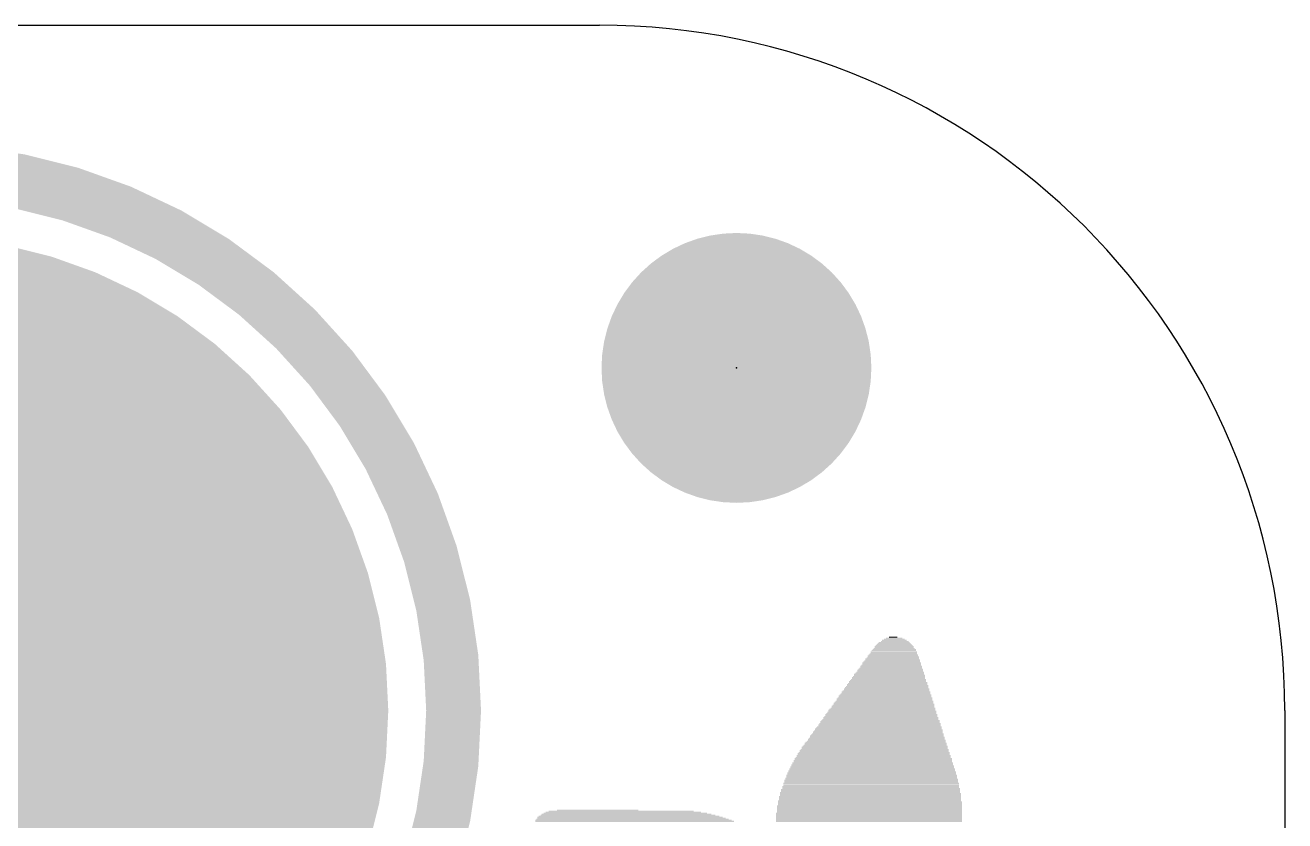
# Model space of a CAD drawing. Extents: x 0 to 10.2, y 0 to 12.7.
# Drawn here: x 5.493 to 10.16, y 9.752 to 12.7 of the extents above; entities that cross this region are included whole.
import ezdxf

# ---------------------------------------------------------------- set-up
doc = ezdxf.new("R2010")
doc.units = 0
for name, color, linetype in [('1', 12, 'CONTINUOUS'), ('17', 110, 'CONTINUOUS'), ('20', 53, 'CONTINUOUS'), ('21', 53, 'CONTINUOUS'), ('23', 53, 'CONTINUOUS')]:
    doc.layers.add(name, color=color, linetype=linetype)

# ---------------------------------------------------------------- blocks, each defined once
blk = doc.blocks.new('PIE')
at = {"const_width": 0.5}
blk.add_lwpolyline([(0, -0.25, 1), (0, 0.25, 1), (0, -0.25)], format="xyb", dxfattribs=at)
blk = doc.blocks.new('ROUNDP')
at = {"const_width": 0.5}
blk.add_lwpolyline([(0, -0.25, 1), (0, 0.25, 1), (0, -0.25)], format="xyb", dxfattribs=at)
blk = doc.blocks.new('RECT')
blk.add_solid([(-0.5, -0.5), (0.5, -0.5), (-0.5, 0.5), (0.5, 0.5)])

msp = doc.modelspace()

# ---------------------------------------------------------------- linework, layer by layer
at = {"layer": '20'}
for p, q in [((2.54, 12.7), (7.62, 12.7)), ((10.16, 10.16), (10.16, 2.54))]:
    msp.add_line(p, q, dxfattribs=at)
msp.add_arc((7.62, 10.16), 2.54, 0, 90, dxfattribs=at)
at = {"layer": '21', "const_width": 0.2032}
msp.add_lwpolyline([(5.08, 8.16, 1), (5.08, 12.16, 1), (5.08, 8.16)], format="xyb", dxfattribs=at)
at = {"layer": '23'}
msp.add_point((8.128, 11.43), dxfattribs=at)

# ---------------------------------------------------------------- block references
at = {"layer": '1'}
msp.add_blockref('PIE', (8.128, 11.43), dxfattribs=at)
at = {"layer": '17', "xscale": 3.516, "yscale": 3.516}
msp.add_blockref('ROUNDP', (5.08, 10.16), dxfattribs=at)
msp.add_blockref('ROUNDP', (5.08, 10.16), dxfattribs=at)
at = {"layer": '21'}
for p, xscale, yscale in [((8.7128, 10.4089), 0.1219, 0.0038), ((8.7128, 10.4127), 0.1143, 0.0038), ((8.7148, 10.4165), 0.1029, 0.0038), ((8.7128, 10.4204), 0.0915, 0.0039), ((8.7128, 10.4242), 0.0762, 0.0038), ((8.7128, 10.428), 0.0609, 0.0038), ((8.7091, 10.4318), 0.0305, 0.0038), ((8.7072, 10.3632), 0.1867, 0.0038), ((8.7091, 10.367), 0.1829, 0.0038), ((8.7091, 10.3708), 0.1753, 0.0038), ((8.711, 10.3784), 0.1715, 0.0038), ((8.711, 10.3746), 0.1715, 0.0038), ((8.7109, 10.3823), 0.1638, 0.0039), ((8.7128, 10.3861), 0.16, 0.0038), ((8.7128, 10.3899), 0.1524, 0.0038), ((8.7128, 10.3975), 0.1448, 0.0038), ((8.7128, 10.3937), 0.1448, 0.0038), ((8.7128, 10.4013), 0.1371, 0.0038), ((8.7128, 10.4051), 0.1295, 0.0038), ((8.6995, 10.3137), 0.24, 0.0038), ((8.6995, 10.3175), 0.2324, 0.0038), ((8.7014, 10.3251), 0.2286, 0.0038), ((8.7014, 10.3213), 0.2286, 0.0038), ((8.7014, 10.3289), 0.221, 0.0038), ((8.7033, 10.3365), 0.2172, 0.0038), ((8.7033, 10.3327), 0.2172, 0.0038), ((8.7033, 10.3403), 0.2096, 0.0038), ((8.7052, 10.3442), 0.2058, 0.0039), ((8.7053, 10.3518), 0.1981, 0.0038), ((8.7072, 10.348), 0.2019, 0.0038), ((8.7072, 10.3556), 0.1943, 0.0038), ((8.7091, 10.3594), 0.1905, 0.0038), ((8.6881, 10.268), 0.2857, 0.0039), ((8.6899, 10.2718), 0.2819, 0.0038), ((8.6919, 10.2756), 0.2781, 0.0038), ((8.6919, 10.2832), 0.2705, 0.0038), ((8.6919, 10.2794), 0.2705, 0.0038), ((8.6937, 10.287), 0.2667, 0.0038), ((8.6937, 10.2946), 0.2591, 0.0038), ((8.6957, 10.2908), 0.2629, 0.0038), ((8.6957, 10.2984), 0.2552, 0.0038), ((8.6976, 10.3022), 0.2514, 0.0038), ((8.6976, 10.3099), 0.2438, 0.0038), ((8.6976, 10.3061), 0.2438, 0.0039), ((8.6805, 10.2222), 0.3315, 0.0038), ((8.6823, 10.2299), 0.3277, 0.0039), ((8.6823, 10.226), 0.3277, 0.0038), ((8.6823, 10.2337), 0.3201, 0.0038), ((8.6843, 10.2413), 0.3163, 0.0038), ((8.6843, 10.2375), 0.3163, 0.0038), ((8.6843, 10.2451), 0.3086, 0.0038), ((8.6862, 10.2489), 0.3048, 0.0038), ((8.6862, 10.2565), 0.2972, 0.0038), ((8.6881, 10.2527), 0.301, 0.0038), ((8.6881, 10.2603), 0.2934, 0.0038), ((8.69, 10.2641), 0.2896, 0.0038), ((8.6709, 10.1765), 0.381, 0.0038), ((8.6728, 10.1803), 0.3772, 0.0038), ((8.6728, 10.1879), 0.3696, 0.0038), ((8.6747, 10.1841), 0.3734, 0.0038), ((8.6748, 10.1918), 0.3657, 0.0039), ((8.6767, 10.1956), 0.3619, 0.0038), ((8.6767, 10.2032), 0.3543, 0.0038), ((8.6767, 10.1994), 0.3543, 0.0038), ((8.6785, 10.207), 0.3505, 0.0038), ((8.6785, 10.2146), 0.3429, 0.0038), ((8.6785, 10.2108), 0.3429, 0.0038), ((8.6805, 10.2184), 0.3391, 0.0038), ((8.6614, 10.127), 0.4306, 0.0038), ((8.6633, 10.1346), 0.4268, 0.0038), ((8.6633, 10.1308), 0.4268, 0.0038), ((8.6634, 10.1384), 0.4191, 0.0038), ((8.6653, 10.146), 0.4153, 0.0038), ((8.6653, 10.1422), 0.4153, 0.0038), ((8.6652, 10.1498), 0.4076, 0.0038), ((8.6671, 10.1537), 0.4038, 0.0039), ((8.6671, 10.1613), 0.3962, 0.0038), ((8.669, 10.1575), 0.4, 0.0038), ((8.669, 10.1651), 0.3924, 0.0038), ((8.6709, 10.1689), 0.3886, 0.0038), ((8.6709, 10.1727), 0.381, 0.0038), ((8.6518, 10.0813), 0.4801, 0.0038), ((8.6538, 10.0851), 0.4762, 0.0038), ((8.6538, 10.0927), 0.4686, 0.0038), ((8.6557, 10.0889), 0.4724, 0.0038), ((8.6557, 10.0965), 0.4648, 0.0038), ((8.6576, 10.1003), 0.461, 0.0038), ((8.6576, 10.1079), 0.4534, 0.0038), ((8.6576, 10.1041), 0.4534, 0.0038), ((8.6595, 10.1117), 0.4496, 0.0038), ((8.6595, 10.1194), 0.442, 0.0038), ((8.6595, 10.1156), 0.442, 0.0039), ((8.6614, 10.1232), 0.4382, 0.0038), ((8.6442, 10.0394), 0.5257, 0.0039), ((8.6442, 10.0355), 0.5257, 0.0038), ((8.6442, 10.0432), 0.5181, 0.0038), ((8.6462, 10.047), 0.5143, 0.0038), ((8.648, 10.0508), 0.5105, 0.0038), ((8.6462, 10.0546), 0.5067, 0.0038), ((8.648, 10.0584), 0.5029, 0.0038), ((8.648, 10.066), 0.4953, 0.0038), ((8.65, 10.0622), 0.4991, 0.0038), ((8.65, 10.0698), 0.4915, 0.0038), ((8.6518, 10.0736), 0.4877, 0.0038), ((8.6518, 10.0775), 0.4801, 0.0039), ((8.6367, 9.9936), 0.5715, 0.0038), ((8.6367, 9.9898), 0.5715, 0.0038), ((8.6367, 10.0013), 0.5639, 0.0039), ((8.6367, 9.9974), 0.5639, 0.0038), ((8.6386, 10.0051), 0.5601, 0.0038), ((8.6386, 10.0127), 0.5525, 0.0038), ((8.6386, 10.0089), 0.5525, 0.0038), ((8.6405, 10.0165), 0.5487, 0.0038), ((8.6405, 10.0241), 0.5411, 0.0038), ((8.6405, 10.0203), 0.5411, 0.0038), ((8.6424, 10.0279), 0.5373, 0.0038), ((8.6424, 10.0317), 0.5295, 0.0038), ((8.6309, 9.9441), 0.6134, 0.0038), ((8.6309, 9.9403), 0.6134, 0.0038), ((8.6309, 9.9517), 0.6058, 0.0038), ((8.6309, 9.9479), 0.6058, 0.0038), ((8.6309, 9.9593), 0.5982, 0.0038), ((8.6328, 9.9555), 0.602, 0.0038), ((8.6328, 9.967), 0.5944, 0.0038), ((8.6328, 9.9632), 0.5944, 0.0039), ((8.6329, 9.9746), 0.5867, 0.0038), ((8.6329, 9.9708), 0.5867, 0.0038), ((8.6348, 9.9822), 0.5829, 0.0038), ((8.6348, 9.9784), 0.5829, 0.0038), ((8.6348, 9.986), 0.5753, 0.0038), ((8.6272, 9.9022), 0.6439, 0.0038), ((8.6272, 9.8984), 0.6439, 0.0038), ((8.6272, 9.8946), 0.6439, 0.0038), ((8.6271, 9.9098), 0.6362, 0.0038), ((8.6291, 9.906), 0.6401, 0.0038), ((8.629, 9.9212), 0.6324, 0.0038), ((8.629, 9.9174), 0.6324, 0.0038), ((8.629, 9.9136), 0.6324, 0.0038), ((8.629, 9.9289), 0.6248, 0.0038), ((8.629, 9.9251), 0.6248, 0.0039), ((8.629, 9.9365), 0.6172, 0.0038), ((8.6309, 9.9327), 0.621, 0.0038), ((8.6233, 9.8565), 0.6668, 0.0038), ((8.6252, 9.8527), 0.6706, 0.0038), ((8.6252, 9.8489), 0.6706, 0.0039), ((8.6252, 9.8679), 0.663, 0.0038), ((8.6252, 9.8641), 0.663, 0.0038), ((8.6252, 9.8603), 0.663, 0.0038), ((8.6252, 9.8793), 0.6554, 0.0038), ((8.6252, 9.8755), 0.6554, 0.0038), ((8.6271, 9.8717), 0.6592, 0.0038), ((8.6272, 9.8908), 0.6515, 0.0038), ((8.6272, 9.887), 0.6515, 0.0039), ((8.6272, 9.8831), 0.6515, 0.0038), ((8.6214, 9.8069), 0.6858, 0.0038), ((8.6214, 9.8031), 0.6858, 0.0038), ((8.6214, 9.826), 0.6782, 0.0038), ((8.6233, 9.8222), 0.682, 0.0038), ((8.6233, 9.8184), 0.682, 0.0038), ((8.6233, 9.8146), 0.682, 0.0038), ((8.6233, 9.8108), 0.682, 0.0039), ((8.6233, 9.8412), 0.6744, 0.0038), ((8.6233, 9.8374), 0.6744, 0.0038), ((8.6233, 9.8336), 0.6744, 0.0038), ((8.6233, 9.8298), 0.6744, 0.0038), ((8.6252, 9.845), 0.6706, 0.0038), ((7.747, 9.7536), 0.7278, 0.0038), ((7.7432, 9.7574), 0.7124, 0.0038), ((7.7337, 9.765), 0.6858, 0.0038), ((7.7394, 9.7612), 0.6972, 0.0038), ((7.7299, 9.7688), 0.6705, 0.0038), ((7.7261, 9.7727), 0.6477, 0.0039), ((7.7204, 9.7765), 0.6287, 0.0038), ((7.7165, 9.7803), 0.6058, 0.0038), ((7.7089, 9.7841), 0.5754, 0.0038), ((7.7013, 9.7879), 0.5372, 0.0038), ((7.6137, 9.7917), 0.3009, 0.0038), ((8.6195, 9.7803), 0.6896, 0.0038), ((8.6195, 9.7765), 0.6896, 0.0038), ((8.6195, 9.7727), 0.6896, 0.0039), ((8.6195, 9.7688), 0.6896, 0.0038), ((8.6195, 9.765), 0.6896, 0.0038), ((8.6195, 9.7612), 0.6896, 0.0038), ((8.6195, 9.7574), 0.6896, 0.0038), ((8.6195, 9.7536), 0.6896, 0.0038), ((8.6214, 9.7993), 0.6858, 0.0038), ((8.6214, 9.7955), 0.6858, 0.0038), ((8.6214, 9.7917), 0.6858, 0.0038), ((8.6214, 9.7879), 0.6858, 0.0038), ((8.6214, 9.7841), 0.6858, 0.0038), ((7.7508, 9.7498), 0.7354, 0.0038), ((8.6195, 9.7498), 0.6896, 0.0038)]:
    msp.add_blockref('RECT', p, dxfattribs=dict(at, xscale=xscale, yscale=yscale))

doc.saveas('drawing.dxf')
